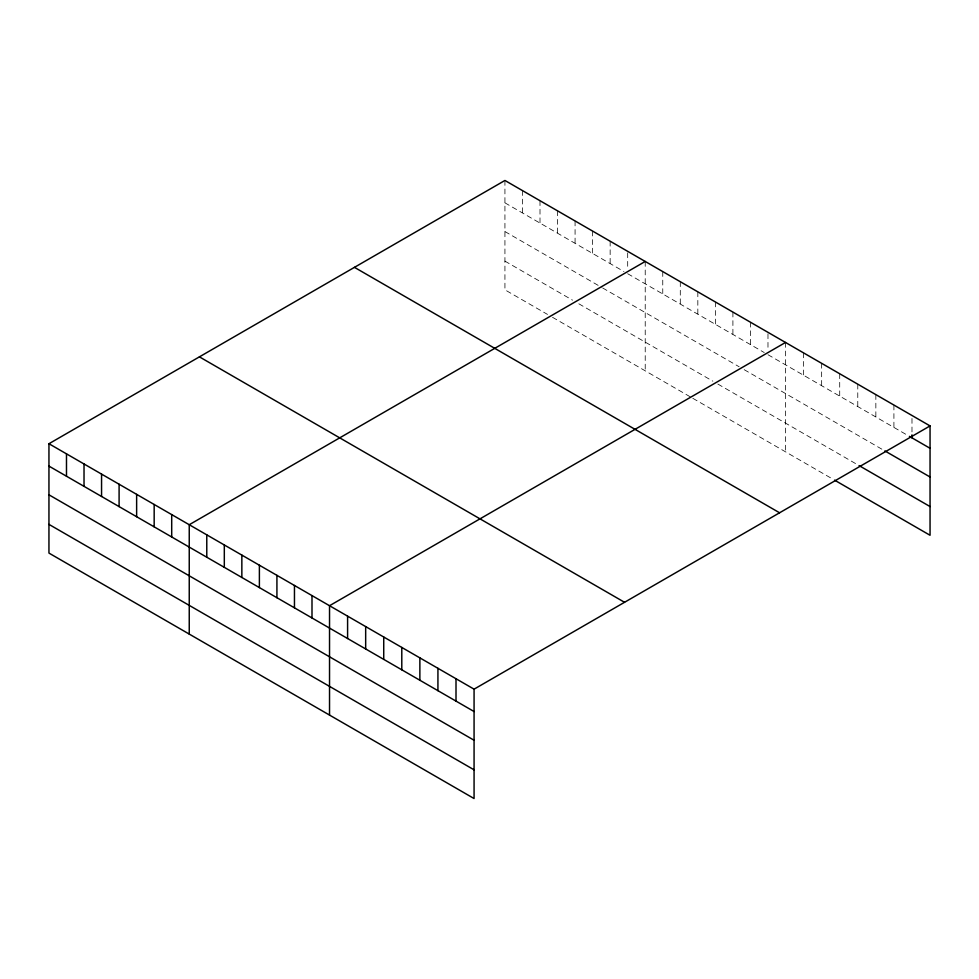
<?xml version="1.0" encoding="UTF-8"?>
<svg xmlns="http://www.w3.org/2000/svg" width="979" height="979" viewBox="0 0 979 979"><rect width="100%" height="100%" fill="white"/><g stroke="black" fill="none" stroke-linecap="round" stroke-linejoin="round"><path stroke-width="0.73" stroke-dasharray="4.89 3.67" d="M504.931 180.466L504.931 289.833L547.518 314.418M504.931 202.837L623.929 271.538M627.686 273.716L764.22 352.538M767.977 354.704L908.108 435.618M504.931 231.546L601.375 287.226M602.636 287.961L739.169 366.782M744.175 369.67L883.596 450.169M504.931 261.124L572.568 300.174M578.834 303.796L712.859 381.174M717.864 384.062L857.775 464.841M552.523 317.306L691.566 397.584M692.814 398.306L833.264 479.392M911.987 418.461L911.987 433.379M893.913 405.049L893.913 427.419M875.85 394.623L875.85 416.993M857.775 384.184L857.775 406.554M839.713 373.758L839.713 396.128M821.65 363.331L821.65 385.689M803.575 352.893L803.575 375.263M785.513 342.466L785.513 451.821M767.977 333.827L767.977 350.237M750.44 322.213L750.44 344.584M732.904 312.093L732.904 334.463M715.368 301.96L715.368 324.33M697.831 291.84L697.831 314.21M680.295 281.719L680.295 304.09M662.759 271.587L662.759 293.957M645.222 261.466L645.222 370.821M627.686 252.839L627.686 269.237M610.15 241.213L610.15 263.584M592.613 231.093L592.613 253.463M575.077 220.973L575.077 243.343M557.54 210.84L557.54 233.21M540.004 200.719L540.004 223.09M522.468 190.599L522.468 212.969"/><path stroke-width="1.47" d="M48.95 443.732L474.069 689.167L474.069 798.534L48.95 553.086L48.95 443.732L504.931 180.466L930.05 425.914L930.05 535.268L834.549 480.138M645.222 261.466L189.241 524.732L189.241 634.086M785.513 342.466L329.531 605.72L329.531 715.074M474.069 689.167L930.05 425.914M909.405 436.365L930.05 448.284M884.881 450.915L930.05 476.993M859.072 465.588L930.05 506.559M354.459 267.353L779.578 512.788M199.422 356.858L624.541 602.293M48.95 466.102L474.069 711.537M48.95 494.811L474.069 740.246M48.95 524.377L474.069 769.824M911.987 434.872L911.987 437.846M456.006 678.741L456.006 701.111M437.931 668.314L437.931 690.672M419.869 657.876L419.869 680.246M401.794 647.449L401.794 669.82M383.731 637.011L383.731 659.381M365.669 626.584L365.669 648.955M347.594 616.158L347.594 638.516M311.995 595.599L311.995 617.969M294.459 585.466L294.459 607.837M276.922 575.346L276.922 597.716M259.386 565.226L259.386 587.596M241.85 555.093L241.85 577.463M224.313 544.973L224.313 567.343M206.777 534.852L206.777 557.222M171.704 514.599L171.704 536.969M154.168 504.479L154.168 526.849M136.632 494.358L136.632 516.716M119.095 484.226L119.095 506.596M101.559 474.105L101.559 496.475M84.023 463.985L84.023 486.343M66.486 453.852L66.486 476.222"/></g></svg>
